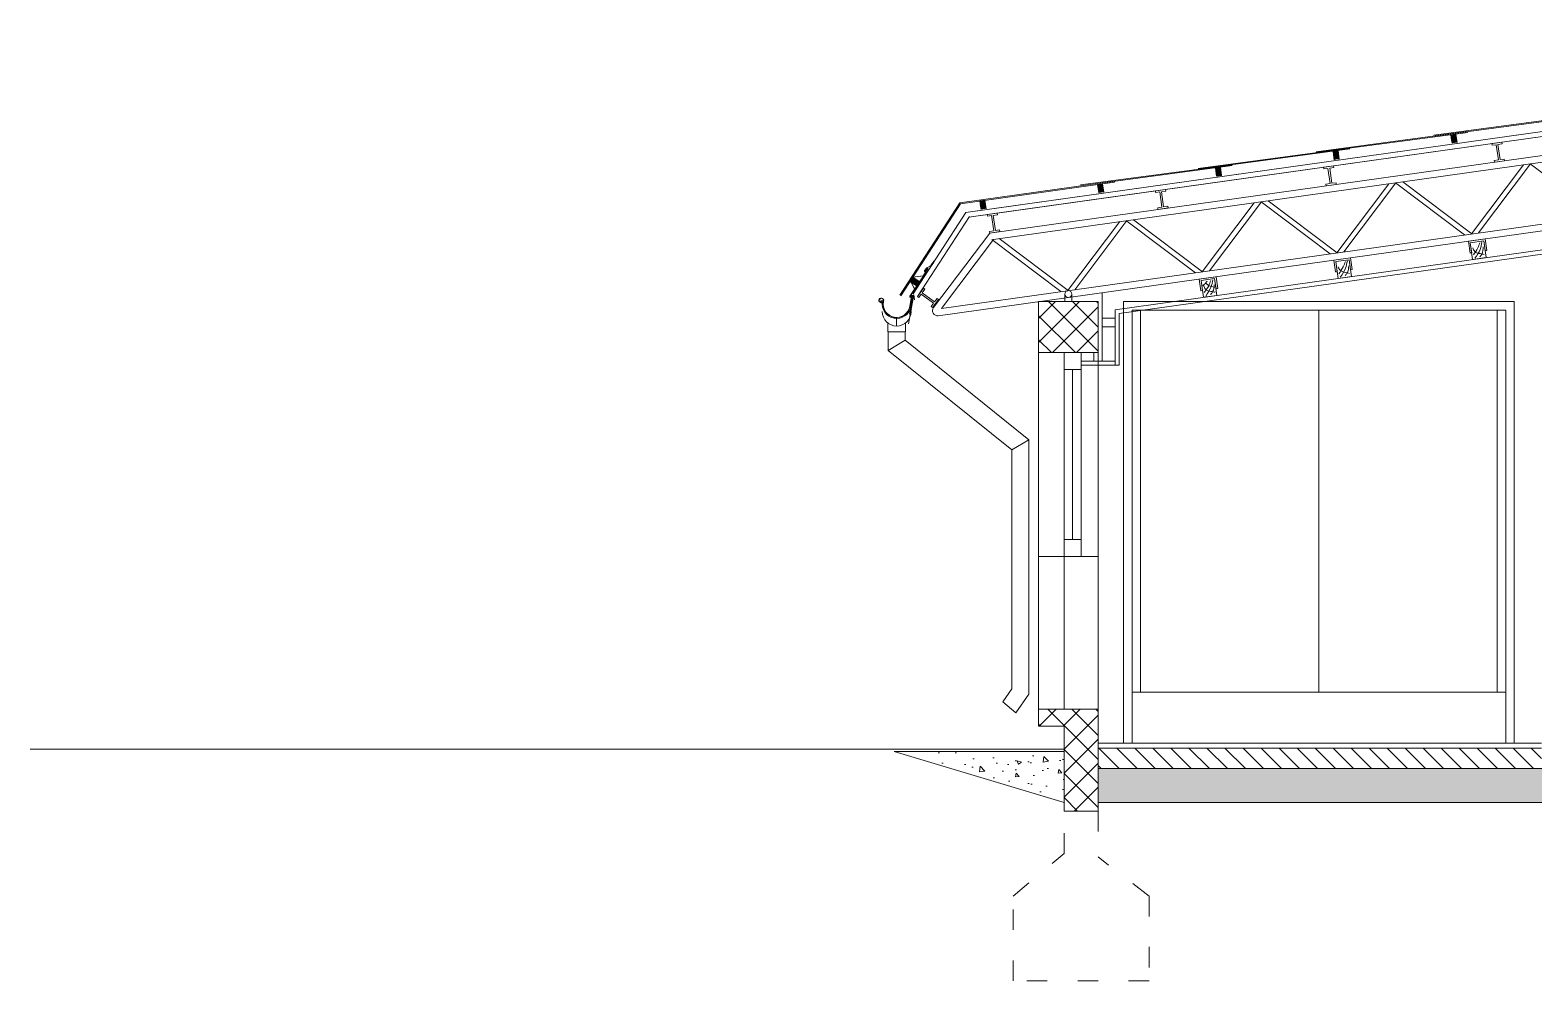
# Model space of a CAD drawing. Header units: millimetres. Extents: x 73 to 57768, y -40361 to 10065.
# Drawn here: x 36417 to 37302, y 6956 to 7515 of the extents above; entities that cross this region are included whole.
import ezdxf

# ---------------------------------------------------------------- set-up
doc = ezdxf.new("R2010")
doc.units = ezdxf.units.MM
doc.linetypes.add('ACAD_ISO03W100', pattern=[30, 12, -18])
for name, color, linetype, lineweight in [('kote', 124, 'Continuous', 5), ('odjeljci', 76, 'ACAD_ISO03W100', 13), ('tanka', 140, 'Continuous', 9), ('zidovi', 195, 'Continuous', 5)]:
    doc.layers.add(name, color=color, linetype=linetype, lineweight=lineweight)
doc.layers.add('pogled', color=7, linetype='Continuous', lineweight=5, true_color=0x8db1c3)
pattern_1 = [(135, (56901.917, 3973.587), (7.071068, 7.071068), []), (45, (56901.917, 3973.587), (7.071068, -7.071068), [])]
pattern_2 = [(130, (56901.917, 3973.587), (-25.104106, -2.196325), [2.625, -28.875]), (185, (56901.917, 3973.587), (4.856297, 26.326725), [2.1, -23.1]), (79.5486, (56899.825, 3973.404), (-20.247828, 24.130384), [2.230907, -24.539974]), (133.8158, (56901.917, 3980.587), (-37.353437, -5.793166), [3.9375, -43.3125]), (83.3644, (56898.804, 3980.104), (-32.713195, 34.094125), [3.34636, -36.809955]), (188.8158, (56901.917, 3980.587), (-32.71317, 34.09415), [3.15, -34.65]), (159, (56898.417, 3978.837), (-20.891747, -14.091661), [2.625, -28.875]), (214, (56898.417, 3978.837), (-8.516037, 25.38025), [2.1, -23.1]), (108.5486, (56896.676, 3977.663), (-29.407792, 11.288567), [2.230907, -24.539974]), (142.5, (56901.917, 3973.587), (-0.425595, 11.651285), [0, -22.82, 0, -23.45, 0, -23.1875]), (172.5, (56901.917, 3973.587), (-9.207434, 13.80441), [0, -13.37, 0, -22.295, 0, -8.8375]), (212.5, (56909.722, 3973.587), (-18.6837853, -0.7894205), [0, -8.75, 0, -27.3, 0, -36.225]), (222.5, (56913.222, 3973.587), (-20.411516, 3.503674), [0, -11.375, 0, -18.13, 0, -25.725])]

# ---------------------------------------------------------------- blocks, each defined once
blk = doc.blocks.new('i profil')
for p, q in [((8492.37, 5690.43), (8489.29, 5681.97)), ((8490.02, 5691.29), (8490.36, 5692.23)), ((8490.02, 5691.29), (8490.36, 5692.23)), ((8490.02, 5691.29), (8490.36, 5692.23)), ((8490.02, 5691.29), (8492.37, 5690.43)), ((8490.02, 5691.29), (8492.37, 5690.43)), ((8490.02, 5691.29), (8492.37, 5690.43)), ((8493.31, 5690.09), (8490.23, 5681.63)), ((8490.36, 5692.23), (8496, 5690.17)), ((8490.36, 5692.23), (8496, 5690.17)), ((8490.36, 5692.23), (8496, 5690.17)), ((8493.31, 5690.09), (8495.66, 5689.24)), ((8493.31, 5690.09), (8495.66, 5689.24)), ((8493.31, 5690.09), (8495.66, 5689.24)), ((8495.66, 5689.24), (8496, 5690.17)), ((8495.66, 5689.24), (8496, 5690.17)), ((8495.66, 5689.24), (8496, 5690.17)), ((8486.94, 5682.83), (8486.6, 5681.89)), ((8486.94, 5682.83), (8486.6, 5681.89)), ((8486.94, 5682.83), (8486.6, 5681.89)), ((8486.6, 5681.89), (8492.24, 5679.84)), ((8486.6, 5681.89), (8492.24, 5679.84)), ((8486.6, 5681.89), (8492.24, 5679.84)), ((8486.94, 5682.83), (8489.29, 5681.97)), ((8486.94, 5682.83), (8489.29, 5681.97)), ((8486.94, 5682.83), (8489.29, 5681.97)), ((8490.23, 5681.63), (8492.58, 5680.78)), ((8490.23, 5681.63), (8492.58, 5680.78)), ((8490.23, 5681.63), (8492.58, 5680.78)), ((8492.58, 5680.78), (8492.24, 5679.84)), ((8492.58, 5680.78), (8492.24, 5679.84)), ((8492.58, 5680.78), (8492.24, 5679.84))]:
    blk.add_line(p, q)
blk = doc.blocks.new('_ArchTick')
at = {"layer": 'kote', "color": 0, "const_width": 0.15}
blk.add_lwpolyline([(-0.5, -0.5), (0.5, 0.5)], dxfattribs=at)

msp = doc.modelspace()

# ---------------------------------------------------------------- hatches: boundary and pattern name
at = {"layer": 'pogled'}
for points in [[(37255.893, 7454.23), (37252.923, 7453.813), (37253.619, 7448.861), (37256.589, 7449.279)], [(37186.575, 7444.488), (37183.604, 7444.07), (37184.3, 7439.119), (37187.271, 7439.537)], [(37117.256, 7434.746), (37114.285, 7434.328), (37114.981, 7429.377), (37117.952, 7429.795)], [(37047.937, 7425.004), (37044.966, 7424.586), (37045.662, 7419.635), (37048.633, 7420.052)], [(36978.618, 7415.262), (36975.648, 7414.844), (36976.343, 7409.893), (36979.314, 7410.31)], [(36936.122, 7369.948), (36934.488, 7367.432), (36938.681, 7364.709), (36940.315, 7367.225)]]:
    msp.add_hatch(color=256, dxfattribs=at).paths.add_polyline_path(points)
at = {"layer": 'tanka'}
h = msp.add_hatch(dxfattribs=at)
h.set_pattern_fill('ANSI37', color=256, scale=80, style=0)
h.set_pattern_definition(pattern_1)
h.paths.add_polyline_path([(37010.242, 7325.582), (37045.242, 7325.582), (37045.242, 7355.582), (37010.242, 7355.582)])
h = msp.add_hatch(dxfattribs=at)
h.set_pattern_fill('ANSI37', color=256, scale=80, style=0)
h.set_pattern_definition(pattern_1)
h.paths.add_polyline_path([(37025.242, 7095.582), (37025.242, 7105.582), (37010.242, 7105.582), (37010.242, 7115.582), (37045.242, 7115.582), (37045.242, 7092.582), (37045.242, 7055.582), (37025.242, 7055.582)])
h = msp.add_hatch(dxfattribs=at)
h.set_pattern_fill('ANSI31', color=256, scale=60, style=0)
h.set_pattern_definition([(135, (56901.917, 3973.587), (5.3033009, 5.3033009), [])])
h.paths.add_polyline_path([(37045.242, 7092.582), (37306.332, 7092.582), (37306.332, 7080.582), (37045.242, 7080.582)])
h = msp.add_hatch(dxfattribs=at)
h.set_pattern_fill('AR-CONC', color=256, scale=3.5, style=0)
h.set_pattern_definition(pattern_2)
h.paths.add_polyline_path([(36925.242, 7090.582), (37025.242, 7090.582), (37025.242, 7060.582)])
h = msp.add_hatch(dxfattribs=at)
h.set_pattern_fill('AR-CONC', color=256, scale=3.5, style=0)
h.set_pattern_definition(pattern_2)
h.paths.add_polyline_path([(37045.242, 7080.582), (37401.528, 7080.582), (37401.528, 7068.849), (37401.528, 7066.857), (37407.528, 7066.857), (37407.528, 7080.582), (37461.528, 7080.582), (37461.528, 7066.857), (37468.528, 7066.857), (37468.528, 7080.582), (37656.332, 7080.582), (37906.508, 7080.582), (37906.508, 7060.582), (37606.332, 7060.582), (37045.242, 7060.582)])

# ---------------------------------------------------------------- linework, layer by layer
at = {"layer": 'odjeljci'}
for p, q in [((37025.242, 7030.582), (37025.242, 7055.582)), ((37045.242, 7055.582), (37045.242, 7028.565)), ((36995.242, 7005.582), (37025.242, 7030.582)), ((37075.242, 7005.582), (37045.242, 7028.565)), ((36995.242, 6955.582), (36995.242, 7005.582)), ((37075.242, 7005.582), (37075.242, 6955.582)), ((37075.242, 6955.582), (36995.242, 6955.582))]:
    msp.add_line(p, q, dxfattribs=at)
at = {"layer": 'pogled'}
for p, q in [((37731.275, 7515.487), (36967.484, 7408.143)), ((37731.692, 7512.516), (36969.255, 7405.362)), ((36981.465, 7395.97), (37753.633, 7504.491)), ((36983.663, 7392.24), (37752.748, 7500.327)), ((37494.585, 7482.222), (36971.462, 7408.702)), ((37495.002, 7479.251), (36971.879, 7405.731)), ((37495.002, 7479.251), (36979.934, 7406.863)), ((37332.075, 7465.442), (37242.863, 7453.553)), ((37332.144, 7464.946), (37242.933, 7453.058)), ((36951.189, 7347.283), (37743.898, 7458.691)), ((36953.023, 7351.58), (37744.783, 7462.854)), ((37262.756, 7455.699), (37173.544, 7443.811)), ((37262.825, 7455.204), (37173.614, 7443.316)), ((37193.437, 7445.957), (37104.226, 7434.069)), ((37193.507, 7445.462), (37104.295, 7433.574)), ((37253.619, 7448.861), (37252.923, 7453.813)), ((37253.619, 7448.861), (37253.201, 7451.832)), ((37256.589, 7449.279), (37255.893, 7454.23)), ((37256.589, 7449.279), (37255.893, 7454.23)), ((37184.3, 7439.119), (37183.604, 7444.07)), ((37184.3, 7439.119), (37183.882, 7442.09)), ((37187.271, 7439.537), (37186.575, 7444.488)), ((37187.271, 7439.537), (37186.575, 7444.488)), ((37269.209, 7396.017), (37299.848, 7436.677)), ((37299.608, 7436.643), (37340.268, 7406.003)), ((37124.118, 7436.215), (37034.907, 7424.327)), ((37124.188, 7435.72), (37034.976, 7423.831)), ((37114.216, 7434.823), (37124.118, 7436.215)), ((37114.285, 7434.328), (37124.188, 7435.72)), ((37114.285, 7434.328), (37117.256, 7434.746)), ((37114.285, 7434.328), (37117.256, 7434.746)), ((37114.981, 7429.377), (37114.285, 7434.328)), ((37114.981, 7429.377), (37114.563, 7432.348)), ((37114.981, 7429.377), (37117.952, 7429.795)), ((37117.952, 7429.795), (37117.256, 7434.746)), ((37117.952, 7429.795), (37117.256, 7434.746)), ((37265.008, 7395.426), (37295.647, 7436.086)), ((37054.799, 7426.473), (36963.941, 7413.704)), ((37054.869, 7425.978), (36964.236, 7413.24)), ((37044.966, 7424.586), (37054.869, 7425.978)), ((37045.662, 7419.635), (37044.966, 7424.586)), ((37045.662, 7419.635), (37045.245, 7422.606)), ((37048.633, 7420.052), (37047.937, 7425.004)), ((37048.633, 7420.052), (37047.937, 7425.004)), ((37054.869, 7425.978), (37054.799, 7426.473)), ((37185.786, 7384.292), (37216.425, 7424.952)), ((37189.987, 7384.883), (37220.627, 7425.543)), ((37220.387, 7425.509), (37261.046, 7394.87)), ((37224.588, 7426.099), (37265.248, 7395.46)), ((36963.941, 7413.704), (36928.622, 7359.317)), ((36964.236, 7413.24), (36929.041, 7359.045)), ((36994.021, 7411.872), (36971.462, 7408.702)), ((36994.021, 7411.872), (36971.462, 7408.702)), ((36994.021, 7411.872), (36971.462, 7408.702)), ((36975.648, 7414.844), (36978.618, 7415.262)), ((36976.343, 7409.893), (36975.648, 7414.844)), ((36976.343, 7409.893), (36975.808, 7413.705)), ((36976.343, 7409.893), (36975.808, 7413.705)), ((36976.343, 7409.893), (36975.808, 7413.705)), ((36976.343, 7409.893), (36975.926, 7412.864)), ((36979.314, 7410.31), (36978.618, 7415.262)), ((36979.314, 7410.31), (36978.618, 7415.262)), ((36981.364, 7410.094), (36998.199, 7412.459)), ((36981.364, 7410.094), (36998.199, 7412.459)), ((36981.364, 7410.094), (36998.199, 7412.459)), ((37106.565, 7373.159), (37137.204, 7413.818)), ((37110.766, 7373.749), (37141.405, 7414.409)), ((37141.165, 7414.375), (37181.825, 7383.736)), ((37145.366, 7414.966), (37186.026, 7384.326)), ((36967.484, 7408.143), (36936.377, 7360.243)), ((36969.538, 7405.799), (36938.893, 7358.609)), ((37027.343, 7362.025), (37057.983, 7402.685)), ((37031.545, 7362.615), (37062.184, 7403.275)), ((37062.272, 7402.994), (37102.604, 7372.602)), ((37066.145, 7403.832), (37106.805, 7373.192)), ((36948.376, 7352.059), (36981.465, 7395.97)), ((36986.924, 7392.698), (37027.583, 7362.058)), ((36953.023, 7351.58), (36983.663, 7392.24)), ((36982.722, 7392.107), (37023.382, 7361.468)), ((36942.308, 7370.793), (36944.954, 7374.869)), ((36942.308, 7370.793), (36944.954, 7374.869)), ((36942.308, 7370.793), (36944.954, 7374.869)), ((36942.36, 7370.691), (36945.038, 7374.814)), ((36942.36, 7370.691), (36945.038, 7374.814)), ((36942.36, 7370.691), (36945.038, 7374.814)), ((36943.144, 7373.734), (36944.058, 7375.141)), ((36943.144, 7373.734), (36944.058, 7375.141)), ((36943.144, 7373.734), (36944.058, 7375.141)), ((36943.228, 7373.679), (36944.128, 7375.065)), ((36943.228, 7373.679), (36944.128, 7375.065)), ((36943.228, 7373.679), (36944.128, 7375.065)), ((36943.396, 7373.57), (36944.451, 7375.195)), ((36943.396, 7373.57), (36944.451, 7375.195)), ((36943.396, 7373.57), (36944.451, 7375.195)), ((36943.48, 7373.516), (36944.535, 7375.141)), ((36943.48, 7373.516), (36944.535, 7375.141)), ((36943.48, 7373.516), (36944.535, 7375.141)), ((36943.48, 7373.516), (36944.535, 7375.141)), ((36943.48, 7373.516), (36944.535, 7375.141)), ((36943.48, 7373.516), (36944.535, 7375.141)), ((36943.648, 7373.407), (36944.703, 7375.032)), ((36943.648, 7373.407), (36944.703, 7375.032)), ((36943.648, 7373.407), (36944.703, 7375.032)), ((36943.732, 7373.353), (36944.787, 7374.977)), ((36943.732, 7373.353), (36944.787, 7374.977)), ((36943.732, 7373.353), (36944.787, 7374.977)), ((36943.732, 7373.353), (36944.787, 7374.977)), ((36943.732, 7373.353), (36944.787, 7374.977)), ((36943.732, 7373.353), (36944.787, 7374.977)), ((36946.515, 7376.586), (36944.429, 7375.48)), ((36946.515, 7376.586), (36944.429, 7375.48)), ((36946.515, 7376.586), (36944.429, 7375.48)), ((36946.791, 7376.619), (36944.499, 7375.404)), ((36946.791, 7376.619), (36944.499, 7375.404)), ((36946.791, 7376.619), (36944.499, 7375.404)), ((36946.828, 7376.653), (36948.641, 7379.443)), ((36946.828, 7376.653), (36948.641, 7379.443)), ((36946.828, 7376.653), (36948.641, 7379.443)), ((36946.886, 7376.925), (36948.557, 7379.497)), ((36946.886, 7376.925), (36948.557, 7379.497)), ((36946.886, 7376.925), (36948.557, 7379.497)), ((36934.488, 7367.432), (36936.122, 7369.948)), ((36938.681, 7364.709), (36934.488, 7367.432)), ((36937.211, 7362.944), (36935.19, 7366.91)), ((36937.211, 7362.944), (36935.19, 7366.91)), ((36937.211, 7362.944), (36935.19, 7366.91)), ((36937.326, 7362.938), (36935.308, 7366.899)), ((36935.308, 7366.899), (36937.326, 7362.938)), ((36935.308, 7366.899), (36937.326, 7362.938)), ((36937.326, 7362.938), (36935.308, 7366.899)), ((36935.308, 7366.899), (36937.326, 7362.938)), ((36937.326, 7362.938), (36935.308, 7366.899)), ((36938.681, 7364.709), (36935.452, 7366.806)), ((36938.681, 7364.709), (36935.452, 7366.806)), ((36938.681, 7364.709), (36935.452, 7366.806)), ((36935.656, 7360.367), (36943.983, 7373.189)), ((36935.656, 7360.367), (36943.983, 7373.189)), ((36935.656, 7360.367), (36943.983, 7373.189)), ((36935.977, 7370.042), (36942.308, 7370.793)), ((36935.977, 7370.042), (36942.308, 7370.793)), ((36936.122, 7369.948), (36942.452, 7370.7)), ((36936.122, 7369.948), (36942.452, 7370.7)), ((36940.315, 7367.225), (36936.122, 7369.948)), ((36940.315, 7367.225), (36936.122, 7369.948)), ((36938.681, 7364.709), (36936.165, 7366.343)), ((36944.402, 7372.917), (36936.233, 7360.337)), ((36936.233, 7360.337), (36944.402, 7372.917)), ((36936.233, 7360.337), (36944.402, 7372.917)), ((36936.233, 7360.337), (36944.402, 7372.917)), ((36936.233, 7360.337), (36944.402, 7372.917)), ((36944.402, 7372.917), (36936.233, 7360.337)), ((36936.233, 7360.337), (36944.402, 7372.917)), ((36936.233, 7360.337), (36944.402, 7372.917)), ((36944.402, 7372.917), (36936.233, 7360.337)), ((36937.413, 7363.073), (36940.137, 7367.266)), ((36937.413, 7363.073), (36940.137, 7367.266)), ((36938.537, 7364.802), (36941.26, 7368.996)), ((36938.537, 7364.802), (36941.26, 7368.996)), ((36938.537, 7364.802), (36941.26, 7368.996)), ((36938.537, 7364.802), (36940.171, 7367.318)), ((36943.983, 7373.189), (36944.402, 7372.917)), ((36943.983, 7373.189), (36944.402, 7372.917)), ((36943.983, 7373.189), (36944.402, 7372.917)), ((36936.747, 7359.529), (36933.74, 7342.472)), ((36933.74, 7342.472), (36936.747, 7359.529)), ((36936.747, 7359.529), (36933.74, 7342.472)), ((36936.747, 7359.529), (36933.74, 7342.472)), ((36933.74, 7342.472), (36936.747, 7359.529)), ((36936.747, 7359.529), (36933.74, 7342.472)), ((36934.448, 7352.825), (36935.41, 7358.794)), ((36934.448, 7352.825), (36935.41, 7358.794)), ((36934.448, 7352.825), (36935.41, 7358.794)), ((36934.458, 7358.706), (36937.211, 7362.944)), ((36934.542, 7358.652), (36937.326, 7362.938)), ((36934.547, 7352.809), (36935.604, 7359.368)), ((36934.547, 7352.809), (36935.604, 7359.368)), ((36934.547, 7352.809), (36935.604, 7359.368)), ((36934.567, 7358.874), (36937.211, 7362.944)), ((36934.567, 7358.874), (36937.211, 7362.944)), ((36934.651, 7358.819), (36937.326, 7362.938)), ((36934.651, 7358.819), (36937.326, 7362.938)), ((36936.285, 7361.335), (36934.651, 7358.819)), ((36936.285, 7361.335), (36934.651, 7358.819)), ((36936.285, 7361.335), (36934.651, 7358.819)), ((36935.039, 7352.722), (36936.089, 7358.673)), ((36935.039, 7352.722), (36936.089, 7358.673)), ((36935.039, 7352.722), (36936.089, 7358.673)), ((36935.604, 7359.368), (36935.046, 7358.325)), ((36935.604, 7359.368), (36935.046, 7358.325)), ((36935.604, 7359.368), (36935.046, 7358.325)), ((36935.604, 7359.368), (36935.046, 7358.325)), ((36935.604, 7359.368), (36935.046, 7358.325)), ((36935.604, 7359.368), (36935.046, 7358.325)), ((36935.604, 7359.368), (36935.046, 7358.325)), ((36935.604, 7359.368), (36935.046, 7358.325)), ((36935.604, 7359.368), (36935.046, 7358.325)), ((36935.41, 7358.794), (36935.134, 7358.278)), ((36935.41, 7358.794), (36935.134, 7358.278)), ((36935.41, 7358.794), (36935.134, 7358.278)), ((36936.233, 7360.337), (36938.956, 7364.53)), ((36936.233, 7360.337), (36938.956, 7364.53)), ((36936.233, 7360.337), (36938.956, 7364.53)), ((36937.176, 7361.789), (36936.233, 7360.337)), ((36937.176, 7361.789), (36936.233, 7360.337)), ((36937.176, 7361.789), (36936.233, 7360.337)), ((36937.165, 7356.558), (36936.747, 7359.529)), ((36937.165, 7356.558), (36936.747, 7359.529)), ((36937.165, 7356.558), (36936.747, 7359.529)), ((36938.537, 7364.802), (36937.447, 7363.125)), ((36938.537, 7364.802), (36937.447, 7363.125)), ((36938.537, 7364.802), (36937.447, 7363.125)), ((36937.867, 7362.853), (36937.703, 7362.601)), ((36937.867, 7362.853), (36937.703, 7362.601)), ((36937.867, 7362.853), (36937.703, 7362.601)), ((37025.742, 7360.061), (37025.742, 7355.582)), ((37029.742, 7360.061), (37029.742, 7355.582)), ((37047.742, 7360.776), (37047.742, 7320.582)), ((36917.27, 7355.028), (36916.272, 7355.865)), ((36917.27, 7355.028), (36916.272, 7355.865)), ((36917.27, 7355.028), (36916.272, 7355.865)), ((36917.059, 7355.336), (36916.35, 7355.93)), ((36917.059, 7355.336), (36916.35, 7355.93)), ((36917.059, 7355.336), (36916.35, 7355.93)), ((36918.937, 7356.42), (36916.914, 7355.918)), ((36918.937, 7356.42), (36916.914, 7355.918)), ((36918.937, 7356.42), (36916.914, 7355.918)), ((36916.914, 7355.918), (36917.034, 7355.433)), ((36916.914, 7355.918), (36917.034, 7355.433)), ((36916.914, 7355.918), (36917.034, 7355.433)), ((36917.613, 7354.846), (36916.998, 7355.256)), ((36917.613, 7354.846), (36916.998, 7355.256)), ((36917.613, 7354.846), (36916.998, 7355.256)), ((36918.311, 7355.75), (36917.034, 7355.433)), ((36918.311, 7355.75), (36917.034, 7355.433)), ((36918.311, 7355.75), (36917.034, 7355.433)), ((36917.673, 7355.591), (36917.034, 7355.433)), ((36917.673, 7355.591), (36917.034, 7355.433)), ((36917.673, 7355.591), (36917.034, 7355.433)), ((36917.673, 7355.591), (36917.034, 7355.433)), ((36917.673, 7355.591), (36917.034, 7355.433)), ((36917.673, 7355.591), (36917.034, 7355.433)), ((36917.059, 7355.336), (36917.034, 7355.433)), ((36917.059, 7355.336), (36917.034, 7355.433)), ((36917.059, 7355.336), (36917.034, 7355.433)), ((36917.697, 7355.494), (36917.059, 7355.336)), ((36917.697, 7355.494), (36917.059, 7355.336)), ((36917.697, 7355.494), (36917.059, 7355.336)), ((36917.697, 7355.494), (36917.059, 7355.336)), ((36917.697, 7355.494), (36917.059, 7355.336)), ((36917.697, 7355.494), (36917.059, 7355.336)), ((36917.605, 7354.972), (36917.059, 7355.336)), ((36917.605, 7354.972), (36917.059, 7355.336)), ((36917.605, 7354.972), (36917.059, 7355.336)), ((36917.697, 7355.494), (36917.605, 7354.972)), ((36917.697, 7355.494), (36917.605, 7354.972)), ((36917.697, 7355.494), (36917.605, 7354.972)), ((36917.822, 7355.628), (36917.69, 7354.879)), ((36917.822, 7355.628), (36917.69, 7354.879)), ((36917.822, 7355.628), (36917.69, 7354.879)), ((36918.298, 7355.674), (36918.311, 7355.75)), ((36918.298, 7355.674), (36918.311, 7355.75)), ((36918.298, 7355.674), (36918.311, 7355.75)), ((36918.937, 7356.42), (36918.79, 7355.587)), ((36918.937, 7356.42), (36918.79, 7355.587)), ((36918.937, 7356.42), (36918.79, 7355.587)), ((36918.79, 7355.587), (36918.937, 7356.42)), ((36918.937, 7356.42), (36918.79, 7355.587)), ((36918.937, 7356.42), (36918.79, 7355.587)), ((36918.79, 7355.587), (36918.937, 7356.42)), ((36918.937, 7356.42), (36918.79, 7355.587)), ((36918.79, 7355.587), (36918.937, 7356.42)), ((36919.035, 7356.403), (36918.889, 7355.57)), ((36919.035, 7356.403), (36918.889, 7355.57)), ((36919.035, 7356.403), (36918.889, 7355.57)), ((36919.035, 7356.403), (36918.889, 7355.57)), ((36919.035, 7356.403), (36918.889, 7355.57)), ((36919.035, 7356.403), (36918.889, 7355.57)), ((36918.898, 7355.62), (36919.055, 7356.514)), ((36918.898, 7355.62), (36919.055, 7356.514)), ((36918.898, 7355.62), (36919.055, 7356.514)), ((36918.937, 7356.42), (36918.957, 7356.531)), ((36918.937, 7356.42), (36918.957, 7356.531)), ((36918.937, 7356.42), (36918.957, 7356.531)), ((36934.258, 7348.291), (36935.039, 7352.722)), ((36934.258, 7348.291), (36935.039, 7352.722)), ((37060.242, 7095.582), (37060.242, 7355.582)), ((37060.242, 7355.582), (37290.242, 7355.582)), ((37065.242, 7095.582), (37065.242, 7350.582)), ((37065.242, 7350.582), (37285.242, 7350.582)), ((37070.242, 7350.582), (37070.242, 7125.582)), ((37175.242, 7350.582), (37175.242, 7125.582)), ((37280.242, 7125.582), (37280.242, 7350.582)), ((37285.242, 7095.582), (37285.242, 7350.582)), ((37290.242, 7355.582), (37290.242, 7095.582)), ((36921.469, 7337.824), (36921.469, 7342.974)), ((36926.669, 7345.698), (36926.669, 7341.198)), ((36931.869, 7337.824), (36931.869, 7342.974)), ((36921.669, 7337.824), (36921.469, 7337.824)), ((36921.669, 7337.824), (36921.669, 7326.8)), ((36931.669, 7337.824), (36921.669, 7337.824)), ((36931.669, 7332.824), (36921.669, 7326.8)), ((36931.669, 7337.824), (36931.869, 7337.824)), ((36931.669, 7337.824), (36931.669, 7332.824)), ((36931.669, 7332.824), (37004.454, 7274.256)), ((36921.669, 7326.8), (36994.454, 7268.232)), ((37010.242, 7325.582), (37010.242, 7205.582)), ((37045.242, 7325.582), (37045.242, 7205.582)), ((37060.242, 7205.582), (37060.242, 7318.082)), ((37004.454, 7274.256), (36994.454, 7268.232)), ((37004.454, 7124.469), (37004.454, 7274.256)), ((36994.454, 7127.629), (36994.454, 7268.232)), ((36994.454, 7127.629), (36989.106, 7120.012)), ((36989.106, 7120.012), (36996.78, 7113.54)), ((37004.454, 7124.469), (36996.78, 7113.54)), ((37285.242, 7125.582), (37065.242, 7125.582))]:
    msp.add_line(p, q, dxfattribs=at)
at = {"layer": 'pogled', "linetype": 'ACAD_ISO03W100'}
for p, q in [((36947.99, 7377.524), (36947.206, 7377.234)), ((36947.99, 7377.524), (36947.206, 7377.234)), ((36947.99, 7377.524), (36947.206, 7377.234)), ((36948.317, 7378.027), (36948.263, 7378.862)), ((36948.317, 7378.027), (36948.263, 7378.862)), ((36948.317, 7378.027), (36948.263, 7378.862)), ((36941.821, 7369.859), (36942.878, 7371.487)), ((36941.821, 7369.859), (36942.878, 7371.487)), ((36941.821, 7369.859), (36942.878, 7371.487)), ((36942.605, 7370.149), (36941.821, 7369.859)), ((36942.605, 7370.149), (36941.821, 7369.859)), ((36942.605, 7370.149), (36941.821, 7369.859)), ((36942.932, 7370.652), (36942.878, 7371.487)), ((36942.932, 7370.652), (36942.878, 7371.487)), ((36942.932, 7370.652), (36942.878, 7371.487)), ((36937.703, 7362.601), (36936.919, 7362.311)), ((36937.703, 7362.601), (36936.919, 7362.311)), ((36937.703, 7362.601), (36936.919, 7362.311)), ((36938.03, 7363.104), (36937.976, 7363.939)), ((36938.03, 7363.104), (36937.976, 7363.939)), ((36938.03, 7363.104), (36937.976, 7363.939))]:
    msp.add_line(p, q, dxfattribs=at)
at = {"layer": 'pogled'}
for points in [[(37265.197, 7384.345), (37264.207, 7384.206), (37263.233, 7391.138), (37273.136, 7392.529), (37274.11, 7385.597), (37273.12, 7385.458), (37272.285, 7391.4), (37264.362, 7390.286)], [(37264.362, 7390.286), (37272.285, 7391.4), (37273.676, 7381.497), (37265.754, 7380.384)], [(37185.976, 7373.211), (37184.986, 7373.072), (37184.012, 7380.004), (37193.914, 7381.395), (37194.888, 7374.464), (37193.898, 7374.324), (37193.063, 7380.266), (37185.141, 7379.153)], [(37185.141, 7379.153), (37193.063, 7380.266), (37194.455, 7370.363), (37186.533, 7369.25)], [(37106.755, 7362.077), (37105.764, 7361.938), (37104.79, 7368.87), (37114.693, 7370.262), (37115.667, 7363.33), (37114.677, 7363.191), (37113.842, 7369.132), (37105.92, 7368.019)], [(37105.92, 7368.019), (37113.842, 7369.132), (37115.233, 7359.229), (37107.311, 7358.116)], [(37047.742, 7345.776), (37055.242, 7345.776), (37055.242, 7340.776), (37047.742, 7340.776)], [(37035.242, 7325.582), (37042.742, 7325.582), (37042.742, 7320.582), (37035.242, 7320.582)]]:
    msp.add_lwpolyline(points, close=True, dxfattribs=at)
msp.add_lwpolyline([(36918.957, 7356.531, 0.983561), (36916.35, 7355.93, -0.4046081)], format="xyb", dxfattribs=at)
msp.add_lwpolyline([(36918.957, 7356.531, 0.983561), (36916.35, 7355.93, -0.4046081)], format="xyb", dxfattribs=at)
msp.add_lwpolyline([(36918.957, 7356.531, 0.983561), (36916.35, 7355.93, -0.4046081)], format="xyb", dxfattribs=at)
at = {"layer": 'pogled', "color": 0, "linetype": 'ByBlock', "const_width": 0.15}
msp.add_lwpolyline([(36934.866, 7351.736), (36935.677, 7350.577)], dxfattribs=at)
msp.add_lwpolyline([(36934.866, 7351.736), (36935.677, 7350.577)], dxfattribs=at)
at = {"layer": 'pogled'}
msp.add_circle((37027.742, 7360.061), 2, dxfattribs=at)
for centre, radius, start, end in [((36944.897, 7374.597), 1, 117.915701, 147), ((36944.897, 7374.597), 1, 117.915701, 147), ((36944.897, 7374.597), 1, 117.915701, 147), ((36944.967, 7374.52), 1, 117.915701, 147), ((36944.967, 7374.52), 1, 117.915701, 147), ((36944.967, 7374.52), 1, 117.915701, 147), ((36944.745, 7375.005), 0.35, 327, 147), ((36944.745, 7375.005), 0.35, 327, 147), ((36944.745, 7375.005), 0.35, 327, 147), ((36944.745, 7375.005), 0.25, 327, 147), ((36944.745, 7375.005), 0.25, 327, 147), ((36944.745, 7375.005), 0.25, 327, 147), ((36944.745, 7375.005), 0.05, 327, 147), ((36944.745, 7375.005), 0.05, 327, 147), ((36944.745, 7375.005), 0.05, 327, 147), ((36946.047, 7377.469), 1, 297.915701, 327), ((36946.047, 7377.469), 1, 297.915701, 327), ((36946.047, 7377.469), 1, 297.915701, 327), ((36943.438, 7373.543), 0.35, 147, 327), ((36943.438, 7373.543), 0.35, 147, 327), ((36943.438, 7373.543), 0.35, 147, 327), ((36943.438, 7373.543), 0.25, 147, 327), ((36943.438, 7373.543), 0.25, 147, 327), ((36943.438, 7373.543), 0.25, 147, 327), ((36943.438, 7373.543), 0.05, 147, 327), ((36943.438, 7373.543), 0.05, 147, 327), ((36943.438, 7373.543), 0.05, 147, 327), ((36917.664, 7356.189), 1.429, 13.126309, 193.126309), ((36917.664, 7356.189), 1.429, 13.126309, 193.126309), ((36917.664, 7356.189), 1.429, 13.126309, 193.126309), ((36934.794, 7358.488), 0.4, 147, 327), ((36934.794, 7358.488), 0.4, 147, 327), ((36934.794, 7358.488), 0.4, 147, 327), ((36934.794, 7358.488), 0.3, 147, 327), ((36934.794, 7358.488), 0.3, 147, 327), ((36934.794, 7358.488), 0.3, 147, 327), ((36937.097, 7358.579), 1.012, 110.189069, 174.659758), ((36917.641, 7354.888), 0.05, 236.305674, 350), ((36917.641, 7354.888), 0.05, 236.305674, 350), ((36917.641, 7354.888), 0.05, 236.305674, 350), ((36926.669, 7354.198), 8.5, 170, 350), ((36926.669, 7354.198), 8.5, 170, 350), ((36926.669, 7354.198), 8.5, 170, 350), ((36926.669, 7349.698), 8.5, 180, 0), ((36926.669, 7354.198), 8, 170, 350), ((36926.669, 7354.198), 8, 170, 350), ((36926.669, 7354.198), 8, 170, 350), ((36926.669, 7354.198), 7.9, 170, 350), ((36926.669, 7354.198), 7.9, 170, 350), ((36926.669, 7354.198), 7.9, 170, 350), ((36950.772, 7350.253), 3, 143, 278)]:
    msp.add_arc(centre, radius, start, end, dxfattribs=at)
for points in [[(37265.87, 7387.197), (37266.99, 7385.16), (37268.551, 7384.193), (37270.105, 7383.863), (37272.571, 7383.339)], [(37270.059, 7390.294), (37268.81, 7387.243), (37266.208, 7383.138)], [(37271.213, 7390.723), (37270.141, 7386.36), (37267.077, 7381.083)], [(37272.042, 7387.826), (37271.137, 7383.572), (37269.968, 7382.057)], [(37186.649, 7376.064), (37187.769, 7374.026), (37189.329, 7373.059), (37190.883, 7372.729), (37193.349, 7372.205)], [(37190.838, 7379.16), (37189.589, 7376.109), (37186.986, 7372.004)], [(37191.992, 7379.589), (37190.92, 7375.226), (37187.856, 7369.95)], [(37192.82, 7376.692), (37191.916, 7372.439), (37190.746, 7370.923)], [(37109.491, 7367.689), (37107.99, 7365.897), (37106.893, 7364.973)], [(37111.616, 7368.027), (37110.367, 7364.975), (37107.765, 7360.871)], [(37108.572, 7366.662), (37110.113, 7365.276), (37112.723, 7364.263), (37113.905, 7364.011)], [(37112.77, 7368.455), (37111.698, 7364.092), (37108.635, 7358.816)], [(37107.427, 7364.93), (37108.547, 7362.892), (37110.108, 7361.925), (37111.662, 7361.595), (37114.128, 7361.071)], [(37113.599, 7365.558), (37112.695, 7361.305), (37111.525, 7359.789)]]:
    msp.add_spline(points, degree=3, dxfattribs=at)
at = {"layer": 'tanka'}
for p, q in [((37025.242, 7315.582), (37025.242, 7215.582)), ((37035.242, 7315.582), (37035.242, 7215.582))]:
    msp.add_line(p, q, dxfattribs=at)
at = {"layer": 'zidovi'}
for p, q in [((37055.242, 7350.798), (37743.964, 7447.592)), ((37282.956, 7449.45), (37277.015, 7448.615)), ((37282.956, 7449.45), (37277.015, 7448.615)), ((37282.956, 7449.45), (37277.015, 7448.615)), ((37277.154, 7447.625), (37277.015, 7448.615)), ((37277.154, 7447.625), (37277.015, 7448.615)), ((37277.154, 7447.625), (37277.015, 7448.615)), ((37279.63, 7447.973), (37277.154, 7447.625)), ((37279.63, 7447.973), (37277.154, 7447.625)), ((37279.63, 7447.973), (37277.154, 7447.625)), ((37279.63, 7447.973), (37280.882, 7439.06)), ((37279.63, 7447.973), (37280.882, 7439.06)), ((37279.63, 7447.973), (37280.882, 7439.06)), ((37283.096, 7448.46), (37280.62, 7448.112)), ((37283.096, 7448.46), (37280.62, 7448.112)), ((37283.096, 7448.46), (37280.62, 7448.112)), ((37280.62, 7448.112), (37281.872, 7439.199)), ((37280.62, 7448.112), (37281.872, 7439.199)), ((37280.62, 7448.112), (37281.872, 7439.199)), ((37283.096, 7448.46), (37282.956, 7449.45)), ((37283.096, 7448.46), (37282.956, 7449.45)), ((37283.096, 7448.46), (37282.956, 7449.45)), ((37057.742, 7348.625), (37743.411, 7444.989)), ((37280.882, 7439.06), (37278.407, 7438.712)), ((37280.882, 7439.06), (37278.407, 7438.712)), ((37280.882, 7439.06), (37278.407, 7438.712)), ((37278.407, 7438.712), (37278.546, 7437.722)), ((37278.407, 7438.712), (37278.546, 7437.722)), ((37278.407, 7438.712), (37278.546, 7437.722)), ((37284.487, 7438.557), (37278.546, 7437.722)), ((37284.487, 7438.557), (37278.546, 7437.722)), ((37284.487, 7438.557), (37278.546, 7437.722)), ((37284.348, 7439.547), (37281.872, 7439.199)), ((37284.348, 7439.547), (37281.872, 7439.199)), ((37284.348, 7439.547), (37281.872, 7439.199)), ((37284.348, 7439.547), (37284.487, 7438.557)), ((37284.348, 7439.547), (37284.487, 7438.557)), ((37284.348, 7439.547), (37284.487, 7438.557)), ((37183.93, 7435.533), (37177.988, 7434.698)), ((37183.93, 7435.533), (37177.988, 7434.698)), ((37183.93, 7435.533), (37177.988, 7434.698)), ((37178.127, 7433.707), (37177.988, 7434.698)), ((37178.127, 7433.707), (37177.988, 7434.698)), ((37178.127, 7433.707), (37177.988, 7434.698)), ((37180.603, 7434.055), (37178.127, 7433.707)), ((37180.603, 7434.055), (37178.127, 7433.707)), ((37180.603, 7434.055), (37178.127, 7433.707)), ((37180.603, 7434.055), (37181.855, 7425.143)), ((37180.603, 7434.055), (37181.855, 7425.143)), ((37180.603, 7434.055), (37181.855, 7425.143)), ((37184.069, 7434.542), (37181.593, 7434.195)), ((37184.069, 7434.542), (37181.593, 7434.195)), ((37184.069, 7434.542), (37181.593, 7434.195)), ((37181.593, 7434.195), (37182.846, 7425.282)), ((37181.593, 7434.195), (37182.846, 7425.282)), ((37181.593, 7434.195), (37182.846, 7425.282)), ((37184.069, 7434.542), (37183.93, 7435.533)), ((37184.069, 7434.542), (37183.93, 7435.533)), ((37184.069, 7434.542), (37183.93, 7435.533)), ((37084.903, 7421.615), (37078.961, 7420.78)), ((37084.903, 7421.615), (37078.961, 7420.78)), ((37084.903, 7421.615), (37078.961, 7420.78)), ((37079.1, 7419.79), (37078.961, 7420.78)), ((37079.1, 7419.79), (37078.961, 7420.78)), ((37079.1, 7419.79), (37078.961, 7420.78)), ((37081.576, 7420.138), (37079.1, 7419.79)), ((37081.576, 7420.138), (37079.1, 7419.79)), ((37081.576, 7420.138), (37079.1, 7419.79)), ((37081.576, 7420.138), (37082.829, 7411.226)), ((37081.576, 7420.138), (37082.829, 7411.226)), ((37081.576, 7420.138), (37082.829, 7411.226)), ((37085.042, 7420.625), (37082.566, 7420.277)), ((37085.042, 7420.625), (37082.566, 7420.277)), ((37085.042, 7420.625), (37082.566, 7420.277)), ((37082.566, 7420.277), (37083.819, 7411.365)), ((37082.566, 7420.277), (37083.819, 7411.365)), ((37082.566, 7420.277), (37083.819, 7411.365)), ((37085.042, 7420.625), (37084.903, 7421.615)), ((37085.042, 7420.625), (37084.903, 7421.615)), ((37085.042, 7420.625), (37084.903, 7421.615)), ((37181.855, 7425.143), (37179.38, 7424.795)), ((37181.855, 7425.143), (37179.38, 7424.795)), ((37181.855, 7425.143), (37179.38, 7424.795)), ((37179.38, 7424.795), (37179.519, 7423.805)), ((37179.38, 7424.795), (37179.519, 7423.805)), ((37179.38, 7424.795), (37179.519, 7423.805)), ((37185.461, 7424.64), (37179.519, 7423.805)), ((37185.461, 7424.64), (37179.519, 7423.805)), ((37185.461, 7424.64), (37179.519, 7423.805)), ((37185.321, 7425.63), (37182.846, 7425.282)), ((37185.321, 7425.63), (37182.846, 7425.282)), ((37185.321, 7425.63), (37182.846, 7425.282)), ((37185.321, 7425.63), (37185.461, 7424.64)), ((37185.321, 7425.63), (37185.461, 7424.64)), ((37185.321, 7425.63), (37185.461, 7424.64)), ((37082.829, 7411.226), (37080.353, 7410.878)), ((37082.829, 7411.226), (37080.353, 7410.878)), ((37082.829, 7411.226), (37080.353, 7410.878)), ((37080.353, 7410.878), (37080.492, 7409.887)), ((37080.353, 7410.878), (37080.492, 7409.887)), ((37080.353, 7410.878), (37080.492, 7409.887)), ((37086.434, 7410.722), (37080.492, 7409.887)), ((37086.434, 7410.722), (37080.492, 7409.887)), ((37086.434, 7410.722), (37080.492, 7409.887)), ((37086.295, 7411.713), (37083.819, 7411.365)), ((37086.295, 7411.713), (37083.819, 7411.365)), ((37086.295, 7411.713), (37083.819, 7411.365)), ((37086.295, 7411.713), (37086.434, 7410.722)), ((37086.295, 7411.713), (37086.434, 7410.722)), ((37086.295, 7411.713), (37086.434, 7410.722)), ((36982.549, 7406.221), (36983.802, 7397.308)), ((36982.549, 7406.221), (36983.802, 7397.308)), ((36983.54, 7406.36), (36984.792, 7397.447)), ((36983.54, 7406.36), (36984.792, 7397.447)), ((36941.185, 7360.022), (36948.416, 7354.663)), ((36941.185, 7360.022), (36948.416, 7354.663)), ((36941.781, 7360.825), (36949.011, 7355.466)), ((36941.781, 7360.825), (36949.011, 7355.466)), ((37010.242, 7355.582), (37045.242, 7355.582)), ((37010.242, 7325.582), (37010.242, 7355.582)), ((37045.242, 7355.582), (37045.242, 7325.582)), ((37055.242, 7350.798), (37055.242, 7318.082)), ((37057.742, 7348.625), (37057.742, 7318.082)), ((37045.242, 7325.582), (37010.242, 7325.582)), ((37030.242, 7315.582), (37030.242, 7215.582)), ((37035.242, 7320.582), (37055.242, 7320.582)), ((37035.242, 7318.082), (37057.742, 7318.082)), ((37045.242, 7205.582), (37010.242, 7205.582)), ((37010.242, 7205.582), (37010.242, 7105.582)), ((37025.242, 7205.582), (37025.242, 7115.582)), ((37045.242, 7205.582), (37045.242, 7092.582)), ((37010.242, 7115.582), (37045.242, 7115.582)), ((37010.242, 7105.582), (37025.242, 7105.582)), ((37025.242, 7105.582), (37025.242, 7095.582)), ((37025.242, 7092.025), (36416.524, 7092.025)), ((37025.242, 7055.582), (37025.242, 7095.582)), ((37045.242, 7095.582), (37045.242, 7055.582)), ((37306.332, 7095.582), (37045.242, 7095.582)), ((37045.242, 7092.582), (37306.332, 7092.582)), ((37025.242, 7090.582), (36925.242, 7090.582)), ((37025.242, 7060.582), (36925.242, 7090.582)), ((37656.332, 7080.582), (37045.242, 7080.582)), ((37606.332, 7060.582), (37045.242, 7060.582)), ((37045.242, 7055.582), (37025.242, 7055.582))]:
    msp.add_line(p, q, dxfattribs=at)
for points in [[(37035.242, 7315.582), (37025.242, 7315.582), (37025.242, 7325.582), (37035.242, 7325.582)], [(37035.242, 7205.582), (37025.242, 7205.582), (37025.242, 7215.582), (37035.242, 7215.582)]]:
    msp.add_lwpolyline(points, close=True, dxfattribs=at)

# ---------------------------------------------------------------- block references
at = {"layer": 'pogled', "xscale": -1, "rotation": 169.9999999999357}
msp.add_blockref('_ArchTick', (36935.271, 7351.156), dxfattribs=at)
msp.add_blockref('_ArchTick', (36935.271, 7351.156), dxfattribs=at)
at = {"layer": 'zidovi', "xscale": -1}
for p, rotation in [((44107.221, 74.615), 348.0000000000352), ((47164.156, 7294.691), 33.45395466930014)]:
    msp.add_blockref('i profil', p, dxfattribs=dict(at, rotation=rotation))

doc.saveas('drawing.dxf')
